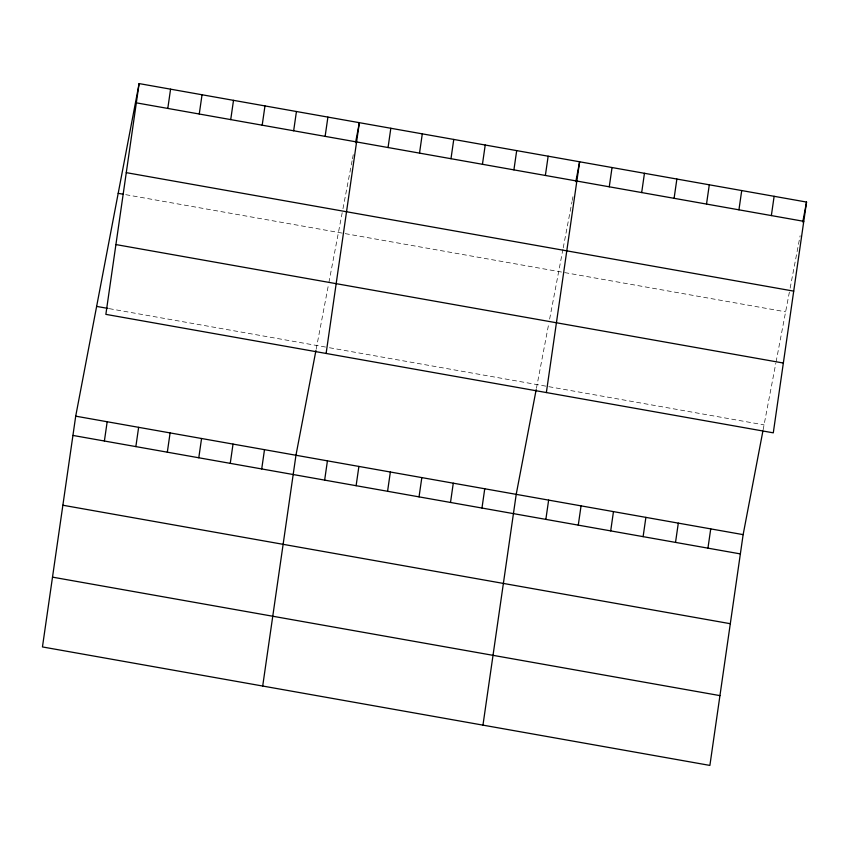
<?xml version="1.0" encoding="UTF-8"?>
<svg xmlns="http://www.w3.org/2000/svg" width="849" height="849" viewBox="0 0 849 849"><rect width="100%" height="100%" fill="white"/><g stroke="black" fill="none" stroke-linecap="round" stroke-linejoin="round"><path stroke-width="0.64" stroke-dasharray="4.25 3.18" d="M316.168 349.247L328.648 283.831M328.892 282.547L342.72 209.979M342.964 208.737L352.229 160.09M352.473 158.848L353.417 153.86M536.43 388.343L548.656 324.212M549.632 319.075L562.972 249.075M563.216 247.834L572.014 201.691M572.247 200.438L572.958 196.703M763.113 429.881L775.827 363.213M776.071 361.929L789.91 289.36M790.143 288.119L800.129 235.735M125.737 194.676L785.622 311.816M109.213 308.643L328.213 347.517M329.476 347.74L547.509 386.444M548.815 386.677L764.068 424.893"/><path stroke-width="1.27" d="M139.109 83.584L105.86 314.363L773.29 432.841L806.55 202.062L139.109 83.584L75.71 416.159L42.45 646.938L709.891 765.416L743.14 534.637L762.88 431.122M104.395 441.013L107.176 421.741M167.794 108.439L170.575 89.166M135.861 446.595L138.631 427.334M199.26 114.021L202.041 94.748M167.327 452.188L170.097 432.916M230.726 119.603L233.507 100.341M198.793 457.77L201.563 438.498M262.192 125.196L264.973 105.923M230.259 463.352L233.029 444.091M293.658 130.778L296.439 111.506M261.715 468.945L264.495 449.673M325.125 136.36L327.905 117.098M262.702 686.034L295.961 455.255L315.934 350.499M326.112 353.46L359.36 122.68L355.561 142.632M324.647 480.109L327.427 460.848M388.057 147.535L390.827 128.263M356.113 485.702L358.894 466.43M419.523 153.117L422.293 133.855M387.579 491.284L390.36 472.012M450.989 158.71L453.759 139.438M419.045 496.867L421.826 477.594M482.444 164.292L485.225 145.02M450.511 502.449L453.281 483.187M513.91 169.874L516.691 150.602M481.977 508.042L484.747 488.769M545.376 175.456L548.157 156.195M482.964 725.131L516.213 494.351L536.186 389.595M546.363 392.556L579.623 161.777L575.813 181.728M545.854 519.376L548.634 500.114M609.264 186.801L612.044 167.529M578.275 525.138L581.056 505.866M641.685 192.553L644.455 173.292M610.696 530.89L613.466 511.618M674.095 198.316L676.876 179.043M643.118 536.642L645.887 517.37M706.517 204.068L709.297 184.795M675.528 542.394L678.309 523.133M738.938 209.82L741.718 190.547M707.949 548.157L710.73 528.885M771.359 215.572L774.129 196.31M802.751 222.013L806.55 202.062M136.339 102.846L803.77 221.334M126.278 172.644L793.719 291.133M118.191 193.328L123.222 194.23M115.91 244.565L783.351 363.043M96.627 306.404L107.961 308.42M75.71 416.159L743.14 534.637M72.929 435.431L740.37 553.909M62.868 505.229L730.31 623.707M52.511 577.14L719.952 695.618"/></g></svg>
